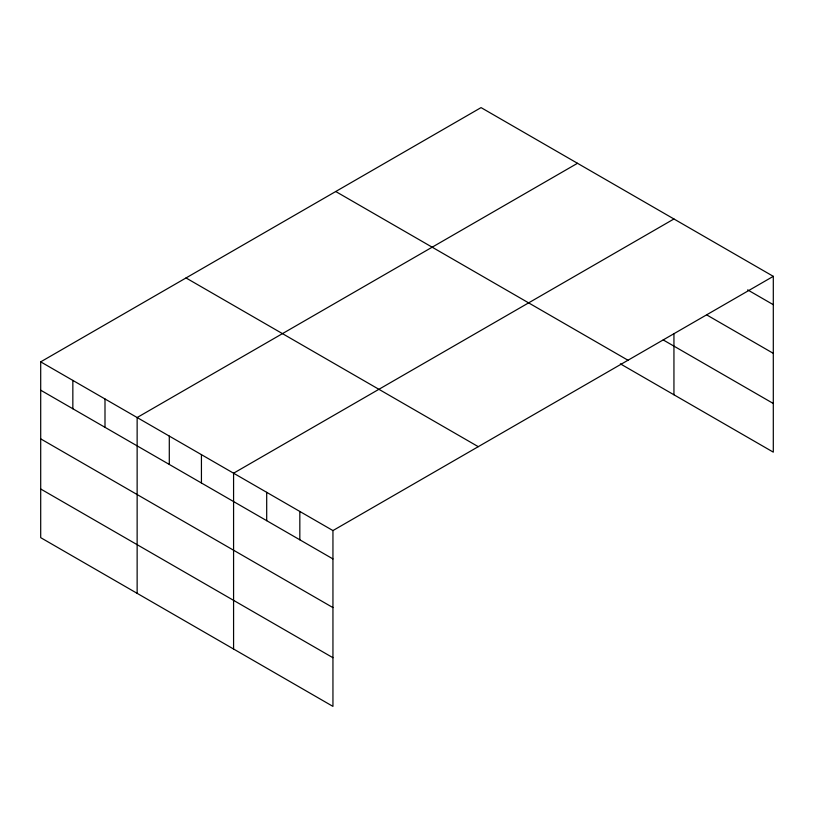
<?xml version="1.0" encoding="UTF-8"?>
<svg xmlns="http://www.w3.org/2000/svg" width="814" height="814" viewBox="0 0 814 814"><rect width="100%" height="100%" fill="white"/><g stroke="black" fill="none" stroke-linecap="round" stroke-linejoin="round"><path stroke-width="1.22" d="M773.3 276.343L481.054 107.611L40.7 361.854L40.7 537.657L332.946 706.389L332.946 530.575L773.3 276.343L773.3 452.146L620.36 363.848M577.492 163.288L137.139 417.531L137.139 593.345M673.941 218.976L233.577 473.209L233.577 649.023M747.659 289.886L773.3 304.69M707.061 315.11L773.3 353.347M663.217 339.937L773.3 403.49M335.734 191.514L627.981 360.236M186.019 277.95L478.266 446.672M40.7 361.854L332.946 530.575M40.7 390.201L332.946 558.923M40.7 438.868L332.946 607.59M40.7 489L332.946 657.722M673.941 333.587L673.941 394.78M299.827 511.457L299.827 539.804M266.697 492.328L266.697 520.685M201.434 454.65L201.434 482.997M169.292 436.09L169.292 464.438M104.996 398.972L104.996 427.319M72.843 380.413L72.843 408.76"/></g></svg>
